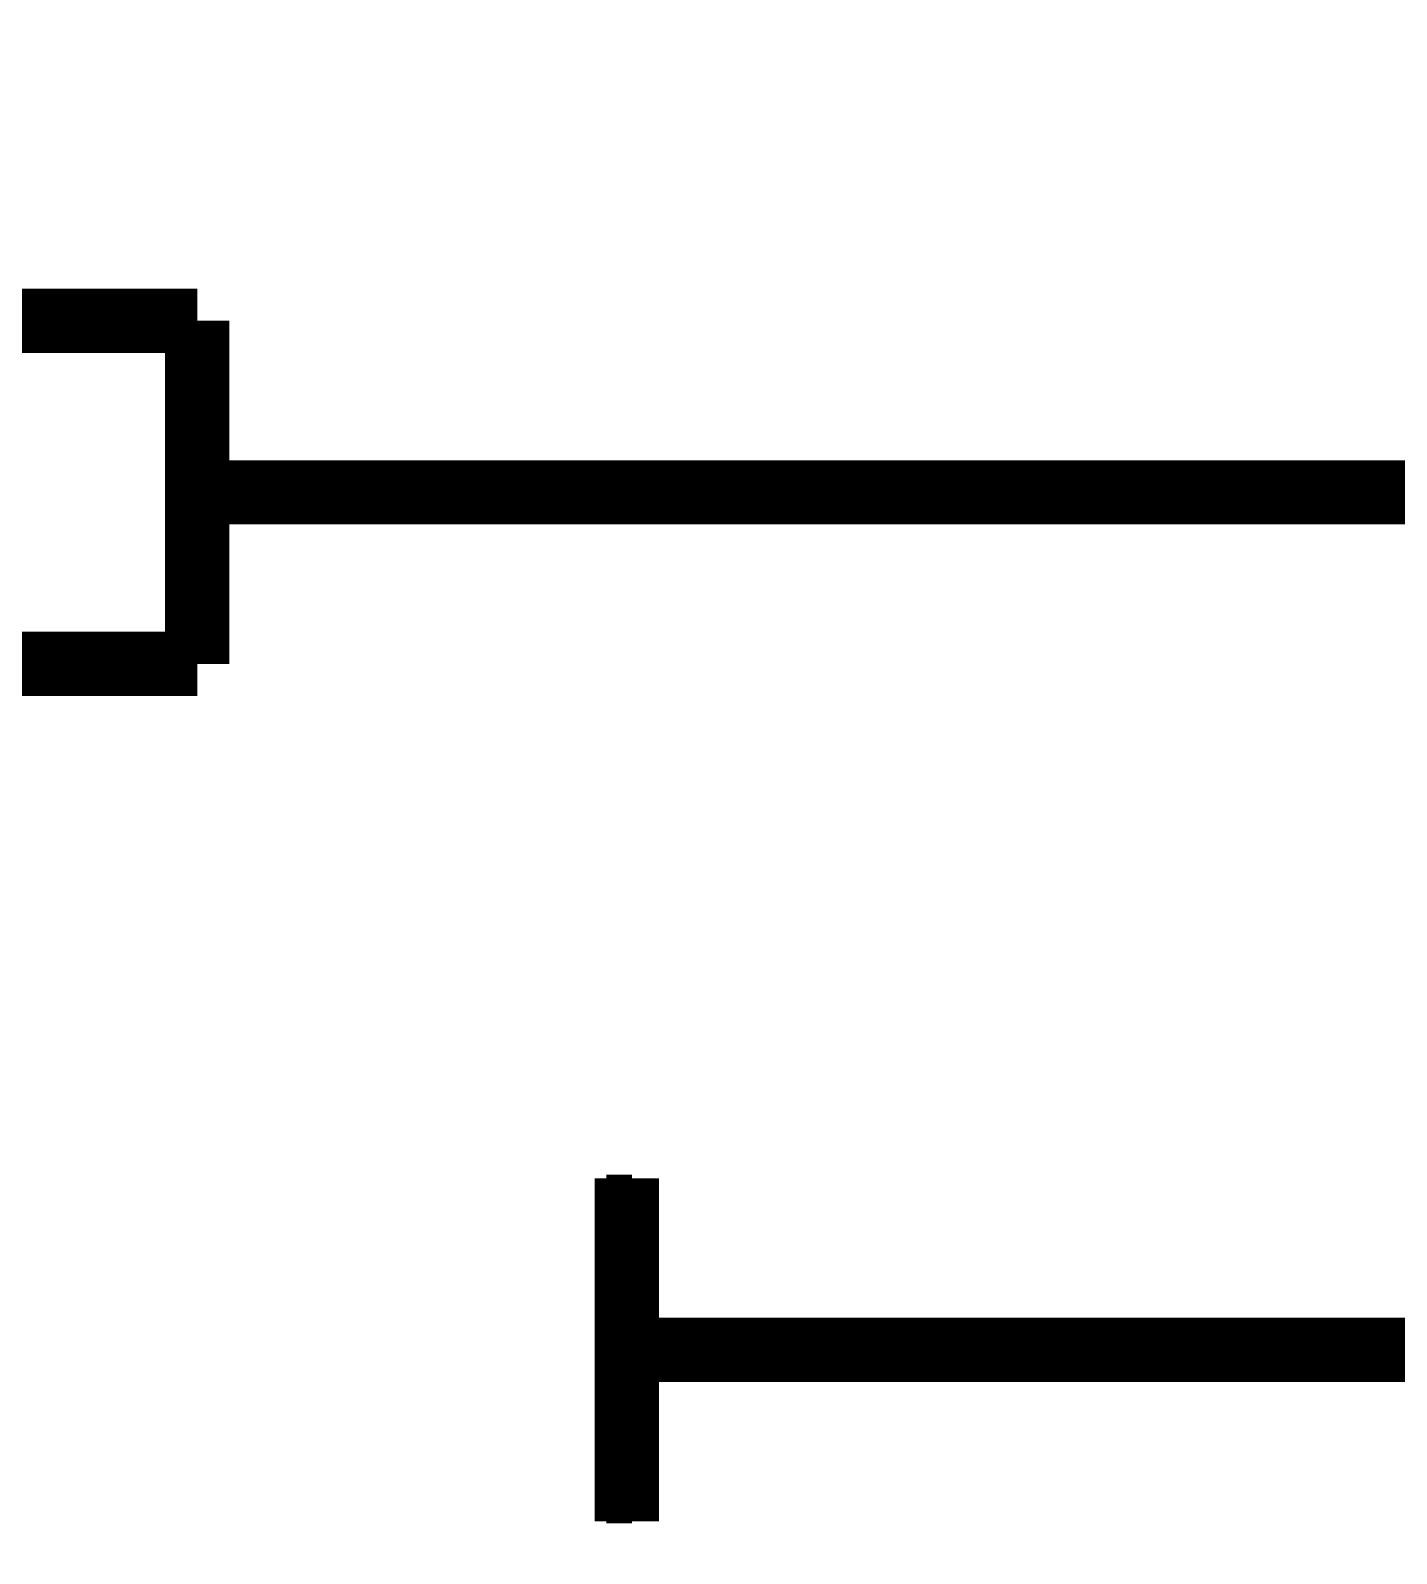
# Model space of a CAD drawing. Header units: inches. Extents: x 0 to 841, y 0 to 594.
# Drawn here: x 68.08 to 84, y 82.61 to 100.36 of the extents above; entities that cross this region are included whole.
import ezdxf

# ---------------------------------------------------------------- set-up
doc = ezdxf.new("R2010")
doc.units = ezdxf.units.IN
doc.layers.add('Sheet', color=255, linetype='Continuous')

msp = doc.modelspace()

# ---------------------------------------------------------------- linework, layer by layer
at = {"layer": 'Sheet'}
for points in [[(75.032, 94.98, 0.749, 0.749, 0), (90.033, 94.98, 0.749, 0.749, 0), (90.033, 99.988, 0.749, 0.749, 0), (100.027, 99.988, 0.749, 0.749, 0)], [(70.023, 96.979, 0.749, 0.749, 0), (60.03, 96.979, 0.749, 0.749, 0)], [(70.023, 92.981, 0.749, 0.749, 0), (70.023, 96.979, 0.749, 0.749, 0)], [(70.023, 94.98, 0.749, 0.749, 0), (75.032, 94.98, 0.749, 0.749, 0)], [(70.023, 94.98, 0.3, 0.3, 0), (75.032, 94.98, 0.3, 0.3, 0)], [(60.03, 92.981, 0.749, 0.749, 0), (70.023, 92.981, 0.749, 0.749, 0)], [(75.032, 86.984, 0.749, 0.749, 0), (75.032, 82.987, 0.749, 0.749, 0)], [(74.942, 87.029, 0.3, 0.3, 0), (74.942, 82.964, 0.3, 0.3, 0)], [(80.04, 84.985, 0.749, 0.749, 0), (75.032, 84.985, 0.749, 0.749, 0)], [(85.025, 84.985, 0.749, 0.749, 0), (80.04, 84.985, 0.749, 0.749, 0)], [(80.04, 84.985, 0.3, 0.3, 0), (74.942, 84.985, 0.3, 0.3, 0)], [(85.025, 84.985, 0.3, 0.3, 0), (80.04, 84.985, 0.3, 0.3, 0)]]:
    msp.add_lwpolyline(points, format="xyseb", dxfattribs=at)

doc.saveas('drawing.dxf')
